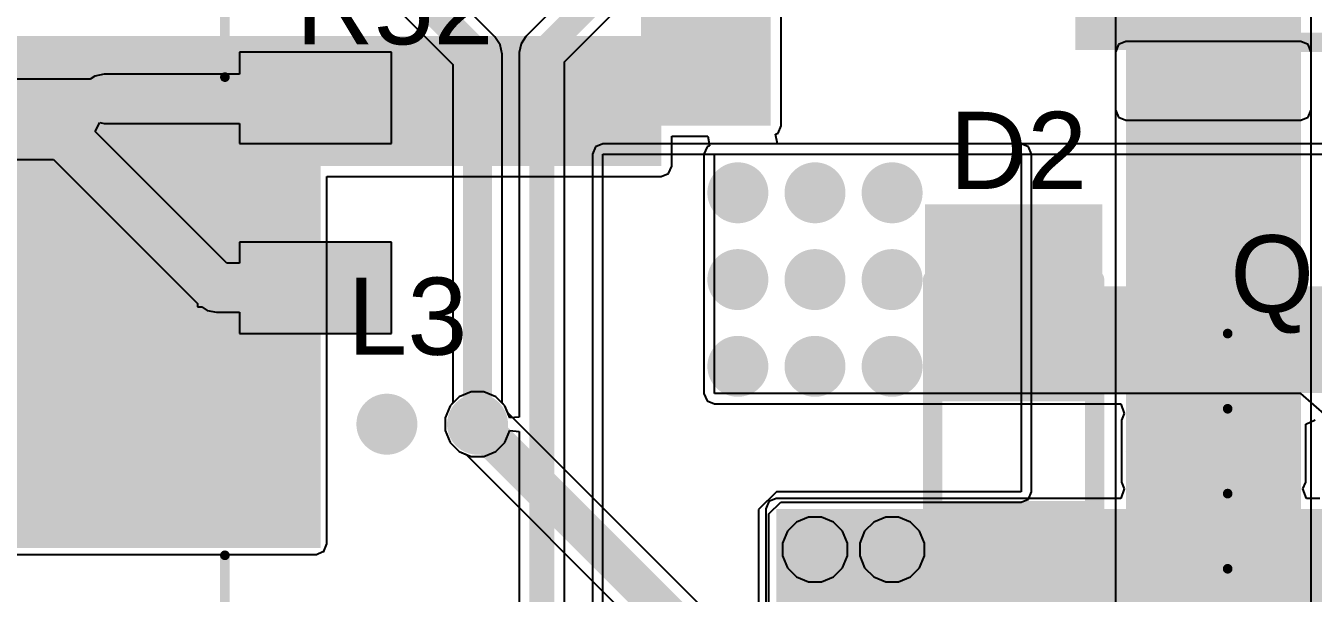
# Model space of a CAD drawing. Header units: millimetres. Extents: x -0.27 to 3.94, y -1.19 to 3.
# Drawn here: x 1.776 to 2.443, y -0.008 to 0.287 of the extents above; entities that cross this region are included whole.
import ezdxf

# ---------------------------------------------------------------- set-up
doc = ezdxf.new("R2010")
doc.units = ezdxf.units.MM
doc.header["$MEASUREMENT"] = 0
for name, color, linetype in [('BottomLayer', 5, 'Continuous'), ('BottomPaste', 16, 'Continuous'), ('BottomSolder', 6, 'Continuous'), ('TopLayer', 1, 'Continuous'), ('TopOverlay', 2, 'Continuous'), ('TopPaste', 8, 'Continuous'), ('TopSolder', 216, 'Continuous'), ('ViaHoleLayer', 16, 'Continuous')]:
    doc.layers.add(name, color=color, linetype=linetype)
doc.styles.add('Arial', font='', dxfattribs={"height": 0.2})
doc.styles.get('Arial').set_extended_font_data('Arial')

# ---------------------------------------------------------------- blocks, each defined once
blk = doc.blocks.new('CYH127_33UH_6')
at = {"layer": 'TopLayer'}
blk.add_hatch(color=1, dxfattribs=at).paths.add_polyline_path([(0.12795, 0.11811), (0.28543, 0.11811), (0.28543, -0.11811), (0.12795, -0.11811)])
at = {"layer": 'TopPaste'}
blk.add_hatch(color=8, dxfattribs=at).paths.add_polyline_path([(0.12795, 0.11811), (0.28543, 0.11811), (0.28543, -0.11811), (0.12795, -0.11811)])
at = {"layer": 'TopSolder'}
blk.add_hatch(color=216, dxfattribs=at).paths.add_polyline_path([(0.12579, 0.12028), (0.2876, 0.12028), (0.2876, -0.12028), (0.12579, -0.12028)])
at = {"layer": 'TopOverlay', "const_width": 0.005}
for points in [[(0.238, 0.124), (0.238, 0.238)], [(0.238, -0.238), (0.238, -0.124)]]:
    blk.add_lwpolyline(points, dxfattribs=at)
at = {"layer": 'TopOverlay', "const_width": 0.0025}
for points in [[(0.23675, 0.124, 1), (0.23925, 0.124, 1)], [(0.23675, -0.124, 1), (0.23925, -0.124, 1)]]:
    blk.add_lwpolyline(points, format="xyb", close=True, dxfattribs=at)
blk = doc.blocks.new('SMD3215_2P_B_11')
at = {"layer": 'BottomLayer'}
for points in [[(-0.0689, 0.03543), (-0.02953, 0.03543), (-0.02953, -0.03543), (-0.0689, -0.03543)], [(0.02953, 0.03543), (0.0689, 0.03543), (0.0689, -0.03543), (0.02953, -0.03543)]]:
    blk.add_hatch(color=5, dxfattribs=at).paths.add_polyline_path(points)
at = {"layer": 'BottomPaste'}
for points in [[(-0.0689, 0.03543), (-0.02953, 0.03543), (-0.02953, -0.03543), (-0.0689, -0.03543)], [(0.02953, 0.03543), (0.0689, 0.03543), (0.0689, -0.03543), (0.02953, -0.03543)]]:
    blk.add_hatch(color=16, dxfattribs=at).paths.add_polyline_path(points)
at = {"layer": 'BottomSolder'}
for points in [[(-0.0729, 0.03943), (-0.02553, 0.03943), (-0.02553, -0.03943), (-0.0729, -0.03943)], [(0.02553, 0.03943), (0.0729, 0.03943), (0.0729, -0.03943), (0.02553, -0.03943)]]:
    blk.add_hatch(color=6, dxfattribs=at).paths.add_polyline_path(points)
blk = doc.blocks.new('SOT_23_109')
at = {"layer": 'TopLayer'}
for points in [[(-0.01614, 0.05748), (0.01614, 0.05748), (0.01614, 0.02126), (-0.01614, 0.02126)], [(-0.05354, -0.02126), (-0.02126, -0.02126), (-0.02126, -0.05748), (-0.05354, -0.05748)], [(0.02126, -0.02126), (0.05354, -0.02126), (0.05354, -0.05748), (0.02126, -0.05748)]]:
    blk.add_hatch(color=1, dxfattribs=at).paths.add_polyline_path(points)
at = {"layer": 'TopPaste'}
for points in [[(-0.01614, 0.05748), (0.01614, 0.05748), (0.01614, 0.02126), (-0.01614, 0.02126)], [(-0.05354, -0.02126), (-0.02126, -0.02126), (-0.02126, -0.05748), (-0.05354, -0.05748)], [(0.02126, -0.02126), (0.05354, -0.02126), (0.05354, -0.05748), (0.02126, -0.05748)]]:
    blk.add_hatch(color=8, dxfattribs=at).paths.add_polyline_path(points)
at = {"layer": 'TopSolder'}
for points in [[(-0.02014, 0.06148), (0.02014, 0.06148), (0.02014, 0.01726), (-0.02014, 0.01726)], [(-0.05754, -0.01726), (-0.01726, -0.01726), (-0.01726, -0.06148), (-0.05754, -0.06148)], [(0.01726, -0.01726), (0.05754, -0.01726), (0.05754, -0.06148), (0.01726, -0.06148)]]:
    blk.add_hatch(color=216, dxfattribs=at).paths.add_polyline_path(points)
at = {"layer": 'TopOverlay', "const_width": 0.005}
for points in [[(-0.061, 0.032), (-0.061, -0.023)], [(-0.061, 0.032), (-0.022, 0.032)], [(0.022, 0.032), (0.061, 0.032)], [(0.061, 0.032), (0.061, -0.023)], [(-0.013, -0.031), (0.013, -0.031)], [(-0.066, -0.041), (-0.061, -0.046)], [(-0.066, -0.041), (-0.066, -0.051)], [(-0.061, -0.046), (-0.066, -0.051)]]:
    blk.add_lwpolyline(points, dxfattribs=at)
at = {"layer": 'TopOverlay', "const_width": 0.0025}
for points in [[(-0.06225, 0.032, 1), (-0.05975, 0.032, 1)], [(-0.06225, 0.032, 1), (-0.05975, 0.032, 1)], [(-0.02325, 0.032, 1), (-0.02075, 0.032, 1)], [(0.02075, 0.032, 1), (0.02325, 0.032, 1)], [(0.05975, 0.032, 1), (0.06225, 0.032, 1)], [(0.05975, 0.032, 1), (0.06225, 0.032, 1)], [(-0.06225, -0.023, 1), (-0.05975, -0.023, 1)], [(0.05975, -0.023, 1), (0.06225, -0.023, 1)], [(-0.01425, -0.031, 1), (-0.01175, -0.031, 1)], [(0.01175, -0.031, 1), (0.01425, -0.031, 1)], [(-0.06725, -0.041, 1), (-0.06475, -0.041, 1)], [(-0.06725, -0.041, 1), (-0.06475, -0.041, 1)], [(-0.06225, -0.046, 1), (-0.05975, -0.046, 1)], [(-0.06225, -0.046, 1), (-0.05975, -0.046, 1)], [(-0.06725, -0.051, 1), (-0.06475, -0.051, 1)], [(-0.06725, -0.051, 1), (-0.06475, -0.051, 1)]]:
    blk.add_lwpolyline(points, format="xyb", close=True, dxfattribs=at)
blk = doc.blocks.new('SOD_123FL_159')
at = {"layer": 'TopLayer'}
for points in [[(-0.08268, 0.03543), (-0.02992, 0.03543), (-0.02992, -0.03543), (-0.08268, -0.03543)], [(0.02992, 0.03543), (0.08268, 0.03543), (0.08268, -0.03543), (0.02992, -0.03543)]]:
    blk.add_hatch(color=1, dxfattribs=at).paths.add_polyline_path(points)
at = {"layer": 'TopOverlay'}
blk.add_hatch(color=2, dxfattribs=at).paths.add_polyline_path([(-0.128, -0.046), (-0.086, -0.046), (-0.086, 0.046), (-0.128, 0.046)])
at = {"layer": 'TopPaste'}
for points in [[(-0.08268, 0.03543), (-0.02992, 0.03543), (-0.02992, -0.03543), (-0.08268, -0.03543)], [(0.02992, 0.03543), (0.08268, 0.03543), (0.08268, -0.03543), (0.02992, -0.03543)]]:
    blk.add_hatch(color=8, dxfattribs=at).paths.add_polyline_path(points)
at = {"layer": 'TopSolder'}
for points in [[(-0.08668, 0.03943), (-0.02592, 0.03943), (-0.02592, -0.03943), (-0.08668, -0.03943)], [(0.02592, 0.03943), (0.08668, 0.03943), (0.08668, -0.03943), (0.02592, -0.03943)]]:
    blk.add_hatch(color=216, dxfattribs=at).paths.add_polyline_path(points)
at = {"layer": 'TopOverlay', "const_width": 0.01}
for points in [[(-0.089, 0.042), (0.089, 0.042)], [(0.089, -0.042), (0.089, 0.042)], [(-0.089, -0.042), (0.089, -0.042)]]:
    blk.add_lwpolyline(points, dxfattribs=at)
at = {"layer": 'TopOverlay', "const_width": 0.005}
for points in [[(-0.0915, 0.042, 1), (-0.0865, 0.042, 1)], [(0.0865, 0.042, 1), (0.0915, 0.042, 1)], [(0.0865, 0.042, 1), (0.0915, 0.042, 1)], [(-0.0915, -0.042, 1), (-0.0865, -0.042, 1)], [(0.0865, -0.042, 1), (0.0915, -0.042, 1)], [(0.0865, -0.042, 1), (0.0915, -0.042, 1)]]:
    blk.add_lwpolyline(points, format="xyb", close=True, dxfattribs=at)
blk = doc.blocks.new('SOD_123FL_165')
at = {"layer": 'TopLayer'}
for points in [[(-0.08268, 0.03543), (-0.02992, 0.03543), (-0.02992, -0.03543), (-0.08268, -0.03543)], [(0.02992, 0.03543), (0.08268, 0.03543), (0.08268, -0.03543), (0.02992, -0.03543)]]:
    blk.add_hatch(color=1, dxfattribs=at).paths.add_polyline_path(points)
at = {"layer": 'TopOverlay'}
blk.add_hatch(color=2, dxfattribs=at).paths.add_polyline_path([(-0.128, -0.046), (-0.086, -0.046), (-0.086, 0.046), (-0.128, 0.046)])
at = {"layer": 'TopPaste'}
for points in [[(-0.08268, 0.03543), (-0.02992, 0.03543), (-0.02992, -0.03543), (-0.08268, -0.03543)], [(0.02992, 0.03543), (0.08268, 0.03543), (0.08268, -0.03543), (0.02992, -0.03543)]]:
    blk.add_hatch(color=8, dxfattribs=at).paths.add_polyline_path(points)
at = {"layer": 'TopSolder'}
for points in [[(-0.08668, 0.03943), (-0.02592, 0.03943), (-0.02592, -0.03943), (-0.08668, -0.03943)], [(0.02592, 0.03943), (0.08668, 0.03943), (0.08668, -0.03943), (0.02592, -0.03943)]]:
    blk.add_hatch(color=216, dxfattribs=at).paths.add_polyline_path(points)
at = {"layer": 'TopOverlay', "const_width": 0.01}
for points in [[(0.089, 0.042), (-0.089, 0.042)], [(0.089, -0.042), (0.089, 0.042)], [(0.089, -0.042), (-0.089, -0.042)]]:
    blk.add_lwpolyline(points, dxfattribs=at)
at = {"layer": 'TopOverlay', "const_width": 0.005}
for points in [[(-0.0915, 0.042, 1), (-0.0865, 0.042, 1)], [(0.0865, 0.042, 1), (0.0915, 0.042, 1)], [(0.0865, 0.042, 1), (0.0915, 0.042, 1)], [(-0.0915, -0.042, 1), (-0.0865, -0.042, 1)], [(0.0865, -0.042, 1), (0.0915, -0.042, 1)], [(0.0865, -0.042, 1), (0.0915, -0.042, 1)]]:
    blk.add_lwpolyline(points, format="xyb", close=True, dxfattribs=at)
blk = doc.blocks.new('CAP_0201_B_197')
at = {"layer": 'BottomLayer'}
for points in [[(-0.01772, 0.00591), (-0.00591, 0.00591), (-0.00591, -0.00591), (-0.01772, -0.00591)], [(0.00591, 0.00591), (0.01772, 0.00591), (0.01772, -0.00591), (0.00591, -0.00591)]]:
    blk.add_hatch(color=5, dxfattribs=at).paths.add_polyline_path(points)
at = {"layer": 'BottomPaste'}
for points in [[(-0.01772, 0.00591), (-0.00591, 0.00591), (-0.00591, -0.00591), (-0.01772, -0.00591)], [(0.00591, 0.00591), (0.01772, 0.00591), (0.01772, -0.00591), (0.00591, -0.00591)]]:
    blk.add_hatch(color=16, dxfattribs=at).paths.add_polyline_path(points)
at = {"layer": 'BottomSolder'}
for points in [[(-0.01988, 0.00807), (-0.00374, 0.00807), (-0.00374, -0.00807), (-0.01988, -0.00807)], [(0.00374, 0.00807), (0.01988, 0.00807), (0.01988, -0.00807), (0.00374, -0.00807)]]:
    blk.add_hatch(color=6, dxfattribs=at).paths.add_polyline_path(points)
blk = doc.blocks.new('C___0603_B_202')
at = {"layer": 'BottomLayer'}
for points in [[(-0.045, -0.0175), (-0.045, 0.0175), (-0.015, 0.0175), (-0.015, -0.0175)], [(0.015, -0.0175), (0.015, 0.0175), (0.045, 0.0175), (0.045, -0.0175)]]:
    blk.add_hatch(color=5, dxfattribs=at).paths.add_polyline_path(points)
at = {"layer": 'BottomPaste'}
for points in [[(-0.045, -0.0175), (-0.045, 0.0175), (-0.015, 0.0175), (-0.015, -0.0175)], [(0.015, -0.0175), (0.015, 0.0175), (0.045, 0.0175), (0.045, -0.0175)]]:
    blk.add_hatch(color=16, dxfattribs=at).paths.add_polyline_path(points)
at = {"layer": 'BottomSolder'}
for points in [[(-0.04736, -0.01986), (-0.04736, 0.01986), (-0.01264, 0.01986), (-0.01264, -0.01986)], [(0.01264, -0.01986), (0.01264, 0.01986), (0.04736, 0.01986), (0.04736, -0.01986)]]:
    blk.add_hatch(color=6, dxfattribs=at).paths.add_polyline_path(points)
blk = doc.blocks.new('CAP_0201_B_203')
at = {"layer": 'BottomLayer'}
for points in [[(-0.01772, 0.00591), (-0.00591, 0.00591), (-0.00591, -0.00591), (-0.01772, -0.00591)], [(0.00591, 0.00591), (0.01772, 0.00591), (0.01772, -0.00591), (0.00591, -0.00591)]]:
    blk.add_hatch(color=5, dxfattribs=at).paths.add_polyline_path(points)
at = {"layer": 'BottomPaste'}
for points in [[(-0.01772, 0.00591), (-0.00591, 0.00591), (-0.00591, -0.00591), (-0.01772, -0.00591)], [(0.00591, 0.00591), (0.01772, 0.00591), (0.01772, -0.00591), (0.00591, -0.00591)]]:
    blk.add_hatch(color=16, dxfattribs=at).paths.add_polyline_path(points)
at = {"layer": 'BottomSolder'}
for points in [[(-0.01988, 0.00807), (-0.00374, 0.00807), (-0.00374, -0.00807), (-0.01988, -0.00807)], [(0.00374, 0.00807), (0.01988, 0.00807), (0.01988, -0.00807), (0.00374, -0.00807)]]:
    blk.add_hatch(color=6, dxfattribs=at).paths.add_polyline_path(points)

msp = doc.modelspace()

# ---------------------------------------------------------------- hatches: boundary and pattern name
at = {"layer": 'BottomLayer'}
msp.add_hatch(color=5, dxfattribs=at).paths.add_polyline_path([(2.34625, -0.05505), (2.43696, -0.05505), (2.43696, 0.273), (2.34625, 0.273)])
h = msp.add_hatch(color=5, dxfattribs=at)
edge = h.paths.add_edge_path()
edge.add_arc((2.372, 0.258), 0.01181, 0, 360)
h = msp.add_hatch(color=5, dxfattribs=at)
edge = h.paths.add_edge_path()
edge.add_arc((2.407, 0.258), 0.01181, 0, 360)
h = msp.add_hatch(color=5, dxfattribs=at)
edge = h.paths.add_edge_path()
edge.add_arc((2.145, 0.2), 0.01181, 0, 360)
h = msp.add_hatch(color=5, dxfattribs=at)
edge = h.paths.add_edge_path()
edge.add_arc((2.185, 0.2), 0.01181, 0, 360)
h = msp.add_hatch(color=5, dxfattribs=at)
edge = h.paths.add_edge_path()
edge.add_arc((2.225, 0.2), 0.01181, 0, 360)
h = msp.add_hatch(color=5, dxfattribs=at)
edge = h.paths.add_edge_path()
edge.add_arc((2.145, 0.155), 0.01181, 0, 360)
h = msp.add_hatch(color=5, dxfattribs=at)
edge = h.paths.add_edge_path()
edge.add_arc((2.185, 0.155), 0.01181, 0, 360)
h = msp.add_hatch(color=5, dxfattribs=at)
edge = h.paths.add_edge_path()
edge.add_arc((2.225, 0.155), 0.01181, 0, 360)
h = msp.add_hatch(color=5, dxfattribs=at)
edge = h.paths.add_edge_path()
edge.add_arc((2.145, 0.11), 0.01181, 0, 360)
h = msp.add_hatch(color=5, dxfattribs=at)
edge = h.paths.add_edge_path()
edge.add_arc((2.185, 0.11), 0.01181, 0, 360)
h = msp.add_hatch(color=5, dxfattribs=at)
edge = h.paths.add_edge_path()
edge.add_arc((2.225, 0.11), 0.01181, 0, 360)
h = msp.add_hatch(color=5, dxfattribs=at)
edge = h.paths.add_edge_path()
edge.add_arc((1.963, 0.08), 0.01181, 0, 360)
h = msp.add_hatch(color=5, dxfattribs=at)
edge = h.paths.add_edge_path()
edge.add_arc((2.01, 0.08), 0.01181, 0, 360)
h = msp.add_hatch(color=5, dxfattribs=at)
edge = h.paths.add_edge_path()
edge.add_arc((2.362, 0.066), 0.01181, 0, 360)
h = msp.add_hatch(color=5, dxfattribs=at)
edge = h.paths.add_edge_path()
edge.add_arc((2.42126, 0.066), 0.01181, 0, 360)
h = msp.add_hatch(color=5, dxfattribs=at)
edge = h.paths.add_edge_path()
edge.add_arc((2.185, 0.015), 0.01181, 0, 360)
h = msp.add_hatch(color=5, dxfattribs=at)
edge = h.paths.add_edge_path()
edge.add_arc((2.225, 0.015), 0.01181, 0, 360)
at = {"layer": 'BottomSolder'}
h = msp.add_hatch(color=6, dxfattribs=at)
edge = h.paths.add_edge_path()
edge.add_arc((2.372, 0.258), 0.01581, 0, 360)
h = msp.add_hatch(color=6, dxfattribs=at)
edge = h.paths.add_edge_path()
edge.add_arc((2.407, 0.258), 0.01581, 0, 360)
h = msp.add_hatch(color=6, dxfattribs=at)
edge = h.paths.add_edge_path()
edge.add_arc((2.145, 0.2), 0.01581, 0, 360)
h = msp.add_hatch(color=6, dxfattribs=at)
edge = h.paths.add_edge_path()
edge.add_arc((2.185, 0.2), 0.01581, 0, 360)
h = msp.add_hatch(color=6, dxfattribs=at)
edge = h.paths.add_edge_path()
edge.add_arc((2.225, 0.2), 0.01581, 0, 360)
h = msp.add_hatch(color=6, dxfattribs=at)
edge = h.paths.add_edge_path()
edge.add_arc((2.145, 0.155), 0.01581, 0, 360)
h = msp.add_hatch(color=6, dxfattribs=at)
edge = h.paths.add_edge_path()
edge.add_arc((2.185, 0.155), 0.01581, 0, 360)
h = msp.add_hatch(color=6, dxfattribs=at)
edge = h.paths.add_edge_path()
edge.add_arc((2.225, 0.155), 0.01581, 0, 360)
h = msp.add_hatch(color=6, dxfattribs=at)
edge = h.paths.add_edge_path()
edge.add_arc((2.145, 0.11), 0.01581, 0, 360)
h = msp.add_hatch(color=6, dxfattribs=at)
edge = h.paths.add_edge_path()
edge.add_arc((2.185, 0.11), 0.01581, 0, 360)
h = msp.add_hatch(color=6, dxfattribs=at)
edge = h.paths.add_edge_path()
edge.add_arc((2.225, 0.11), 0.01581, 0, 360)
h = msp.add_hatch(color=6, dxfattribs=at)
edge = h.paths.add_edge_path()
edge.add_arc((1.963, 0.08), 0.01581, 0, 360)
h = msp.add_hatch(color=6, dxfattribs=at)
edge = h.paths.add_edge_path()
edge.add_arc((2.01, 0.08), 0.01581, 0, 360)
h = msp.add_hatch(color=6, dxfattribs=at)
edge = h.paths.add_edge_path()
edge.add_arc((2.362, 0.066), 0.01581, 0, 360)
h = msp.add_hatch(color=6, dxfattribs=at)
edge = h.paths.add_edge_path()
edge.add_arc((2.42126, 0.066), 0.01581, 0, 360)
h = msp.add_hatch(color=6, dxfattribs=at)
edge = h.paths.add_edge_path()
edge.add_arc((2.185, 0.015), 0.01581, 0, 360)
h = msp.add_hatch(color=6, dxfattribs=at)
edge = h.paths.add_edge_path()
edge.add_arc((2.225, 0.015), 0.01581, 0, 360)
at = {"layer": 'TopLayer'}
for points in [[(2.09479, 0.24301), (2.162, 0.24301), (2.162, 0.43013), (2.09479, 0.43013)], [(2.34625, 0.243), (2.43696, 0.243), (2.43696, 0.35543), (2.34625, 0.35543)], [(1.76895, 0.23479), (2.16207, 0.23479), (2.16207, 0.28139), (1.76895, 0.28139)], [(1.76895, 0.21389), (2.10527, 0.21389), (2.10527, 0.28139), (1.76895, 0.28139)], [(1.76895, 0.01789), (1.92643, 0.01789), (1.92643, 0.28139), (1.76895, 0.28139)], [(2.659, 0.09609), (2.659, 0.15144), (2.25257, 0.15144), (2.25257, 0.09609)], [(2.34936, 0.04986), (2.43404, 0.04986), (2.43404, 0.08214), (2.34936, 0.08214)], [(2.16489, -0.0525), (2.4045, -0.0525), (2.4045, 0.03608), (2.16489, 0.03608)], [(2.25257, -0.01668), (2.48848, -0.01668), (2.48848, 0.03608), (2.25257, 0.03608)], [(2.33, -0.17), (2.4045, -0.17), (2.4045, 0.03608), (2.33, 0.03608)]]:
    msp.add_hatch(color=1, dxfattribs=at).paths.add_polyline_path(points)
h = msp.add_hatch(color=1, dxfattribs=at)
edge = h.paths.add_edge_path()
edge.add_arc((2.372, 0.258), 0.01181, 0, 360)
h = msp.add_hatch(color=1, dxfattribs=at)
edge = h.paths.add_edge_path()
edge.add_arc((2.407, 0.258), 0.01181, 0, 360)
h = msp.add_hatch(color=1, dxfattribs=at)
edge = h.paths.add_edge_path()
edge.add_arc((2.145, 0.2), 0.01181, 0, 360)
h = msp.add_hatch(color=1, dxfattribs=at)
edge = h.paths.add_edge_path()
edge.add_arc((2.185, 0.2), 0.01181, 0, 360)
h = msp.add_hatch(color=1, dxfattribs=at)
edge = h.paths.add_edge_path()
edge.add_arc((2.225, 0.2), 0.01181, 0, 360)
h = msp.add_hatch(color=1, dxfattribs=at)
edge = h.paths.add_edge_path()
edge.add_arc((2.145, 0.155), 0.01181, 0, 360)
h = msp.add_hatch(color=1, dxfattribs=at)
edge = h.paths.add_edge_path()
edge.add_arc((2.185, 0.155), 0.01181, 0, 360)
h = msp.add_hatch(color=1, dxfattribs=at)
edge = h.paths.add_edge_path()
edge.add_arc((2.225, 0.155), 0.01181, 0, 360)
h = msp.add_hatch(color=1, dxfattribs=at)
edge = h.paths.add_edge_path()
edge.add_arc((2.145, 0.11), 0.01181, 0, 360)
h = msp.add_hatch(color=1, dxfattribs=at)
edge = h.paths.add_edge_path()
edge.add_arc((2.185, 0.11), 0.01181, 0, 360)
h = msp.add_hatch(color=1, dxfattribs=at)
edge = h.paths.add_edge_path()
edge.add_arc((2.225, 0.11), 0.01181, 0, 360)
h = msp.add_hatch(color=1, dxfattribs=at)
edge = h.paths.add_edge_path()
edge.add_arc((1.963, 0.08), 0.01181, 0, 360)
h = msp.add_hatch(color=1, dxfattribs=at)
edge = h.paths.add_edge_path()
edge.add_arc((2.01, 0.08), 0.01181, 0, 360)
h = msp.add_hatch(color=1, dxfattribs=at)
edge = h.paths.add_edge_path()
edge.add_arc((2.362, 0.066), 0.01181, 0, 360)
h = msp.add_hatch(color=1, dxfattribs=at)
edge = h.paths.add_edge_path()
edge.add_arc((2.42126, 0.066), 0.01181, 0, 360)
h = msp.add_hatch(color=1, dxfattribs=at)
edge = h.paths.add_edge_path()
edge.add_arc((2.185, 0.015), 0.01181, 0, 360)
h = msp.add_hatch(color=1, dxfattribs=at)
edge = h.paths.add_edge_path()
edge.add_arc((2.225, 0.015), 0.01181, 0, 360)
at = {"layer": 'TopSolder'}
h = msp.add_hatch(color=216, dxfattribs=at)
edge = h.paths.add_edge_path()
edge.add_arc((2.372, 0.258), 0.01581, 0, 360)
h = msp.add_hatch(color=216, dxfattribs=at)
edge = h.paths.add_edge_path()
edge.add_arc((2.407, 0.258), 0.01581, 0, 360)
h = msp.add_hatch(color=216, dxfattribs=at)
edge = h.paths.add_edge_path()
edge.add_arc((2.145, 0.2), 0.01581, 0, 360)
h = msp.add_hatch(color=216, dxfattribs=at)
edge = h.paths.add_edge_path()
edge.add_arc((2.185, 0.2), 0.01581, 0, 360)
h = msp.add_hatch(color=216, dxfattribs=at)
edge = h.paths.add_edge_path()
edge.add_arc((2.225, 0.2), 0.01581, 0, 360)
h = msp.add_hatch(color=216, dxfattribs=at)
edge = h.paths.add_edge_path()
edge.add_arc((2.145, 0.155), 0.01581, 0, 360)
h = msp.add_hatch(color=216, dxfattribs=at)
edge = h.paths.add_edge_path()
edge.add_arc((2.185, 0.155), 0.01581, 0, 360)
h = msp.add_hatch(color=216, dxfattribs=at)
edge = h.paths.add_edge_path()
edge.add_arc((2.225, 0.155), 0.01581, 0, 360)
h = msp.add_hatch(color=216, dxfattribs=at)
edge = h.paths.add_edge_path()
edge.add_arc((2.145, 0.11), 0.01581, 0, 360)
h = msp.add_hatch(color=216, dxfattribs=at)
edge = h.paths.add_edge_path()
edge.add_arc((2.185, 0.11), 0.01581, 0, 360)
h = msp.add_hatch(color=216, dxfattribs=at)
edge = h.paths.add_edge_path()
edge.add_arc((2.225, 0.11), 0.01581, 0, 360)
h = msp.add_hatch(color=216, dxfattribs=at)
edge = h.paths.add_edge_path()
edge.add_arc((1.963, 0.08), 0.01581, 0, 360)
h = msp.add_hatch(color=216, dxfattribs=at)
edge = h.paths.add_edge_path()
edge.add_arc((2.01, 0.08), 0.01581, 0, 360)
h = msp.add_hatch(color=216, dxfattribs=at)
edge = h.paths.add_edge_path()
edge.add_arc((2.362, 0.066), 0.01581, 0, 360)
h = msp.add_hatch(color=216, dxfattribs=at)
edge = h.paths.add_edge_path()
edge.add_arc((2.42126, 0.066), 0.01581, 0, 360)
h = msp.add_hatch(color=216, dxfattribs=at)
edge = h.paths.add_edge_path()
edge.add_arc((2.185, 0.015), 0.01581, 0, 360)
h = msp.add_hatch(color=216, dxfattribs=at)
edge = h.paths.add_edge_path()
edge.add_arc((2.225, 0.015), 0.01581, 0, 360)
at = {"layer": 'ViaHoleLayer'}
h = msp.add_hatch(color=16, dxfattribs=at)
edge = h.paths.add_edge_path()
edge.add_arc((2.372, 0.258), 0.00591, 0, 360)
h = msp.add_hatch(color=16, dxfattribs=at)
edge = h.paths.add_edge_path()
edge.add_arc((2.407, 0.258), 0.00591, 0, 360)
h = msp.add_hatch(color=16, dxfattribs=at)
edge = h.paths.add_edge_path()
edge.add_arc((2.145, 0.2), 0.00591, 0, 360)
h = msp.add_hatch(color=16, dxfattribs=at)
edge = h.paths.add_edge_path()
edge.add_arc((2.185, 0.2), 0.00591, 0, 360)
h = msp.add_hatch(color=16, dxfattribs=at)
edge = h.paths.add_edge_path()
edge.add_arc((2.225, 0.2), 0.00591, 0, 360)
h = msp.add_hatch(color=16, dxfattribs=at)
edge = h.paths.add_edge_path()
edge.add_arc((2.145, 0.155), 0.00591, 0, 360)
h = msp.add_hatch(color=16, dxfattribs=at)
edge = h.paths.add_edge_path()
edge.add_arc((2.185, 0.155), 0.00591, 0, 360)
h = msp.add_hatch(color=16, dxfattribs=at)
edge = h.paths.add_edge_path()
edge.add_arc((2.225, 0.155), 0.00591, 0, 360)
h = msp.add_hatch(color=16, dxfattribs=at)
edge = h.paths.add_edge_path()
edge.add_arc((2.145, 0.11), 0.00591, 0, 360)
h = msp.add_hatch(color=16, dxfattribs=at)
edge = h.paths.add_edge_path()
edge.add_arc((2.185, 0.11), 0.00591, 0, 360)
h = msp.add_hatch(color=16, dxfattribs=at)
edge = h.paths.add_edge_path()
edge.add_arc((2.225, 0.11), 0.00591, 0, 360)
h = msp.add_hatch(color=16, dxfattribs=at)
edge = h.paths.add_edge_path()
edge.add_arc((1.963, 0.08), 0.00591, 0, 360)
h = msp.add_hatch(color=16, dxfattribs=at)
edge = h.paths.add_edge_path()
edge.add_arc((2.01, 0.08), 0.00591, 0, 360)
h = msp.add_hatch(color=16, dxfattribs=at)
edge = h.paths.add_edge_path()
edge.add_arc((2.362, 0.066), 0.00591, 0, 360)
h = msp.add_hatch(color=16, dxfattribs=at)
edge = h.paths.add_edge_path()
edge.add_arc((2.42126, 0.066), 0.00591, 0, 360)
h = msp.add_hatch(color=16, dxfattribs=at)
edge = h.paths.add_edge_path()
edge.add_arc((2.185, 0.015), 0.00591, 0, 360)
h = msp.add_hatch(color=16, dxfattribs=at)
edge = h.paths.add_edge_path()
edge.add_arc((2.225, 0.015), 0.00591, 0, 360)

# ---------------------------------------------------------------- linework, layer by layer
at = {"layer": 'BottomLayer'}
for p, q in [((2.01901, 0.28089), (1.92993, 0.36997)), ((1.91564, 0.34821), (1.99726, 0.2666)), ((2.08327, 0.3293), (2.03509, 0.28112)), ((2.05511, 0.26798), (2.10329, 0.31616)), ((2.02177, 0.27675), (2.01901, 0.28089)), ((2.03509, 0.28112), (2.03255, 0.27732)), ((2.02274, 0.27187), (2.02177, 0.27675)), ((2.03255, 0.27732), (2.03166, 0.27283)), ((2.34242, 0.27683), (2.34084, 0.273)), ((2.34625, 0.27841), (2.34242, 0.27683)), ((2.43696, 0.27841), (2.34625, 0.27841)), ((2.44079, 0.27683), (2.43696, 0.27841)), ((2.44237, 0.273), (2.44079, 0.27683)), ((1.96543, 0.2729), (1.88657, 0.2729)), ((1.88657, 0.2729), (1.88657, 0.26152)), ((1.96543, 0.22553), (1.96543, 0.2729)), ((2.02274, 0.09103), (2.02274, 0.27187)), ((2.03166, 0.27283), (2.03166, 0.08371)), ((2.05511, -0.03343), (2.05511, 0.26798)), ((2.34084, 0.273), (2.34084, -0.01342)), ((2.44237, -0.05505), (2.44237, 0.273)), ((1.8115, 0.26055), (1.80914, 0.25897)), ((1.81638, 0.26152), (1.8115, 0.26055)), ((1.88657, 0.26152), (1.81638, 0.26152)), ((1.99726, 0.2666), (1.99726, 0.09103)), ((1.80914, 0.25897), (1.72033, 0.25897)), ((1.81165, 0.23187), (1.81412, 0.23648)), ((1.81412, 0.23648), (1.81638, 0.23603)), ((1.81638, 0.23603), (1.88657, 0.23603)), ((1.88657, 0.23603), (1.88657, 0.22553)), ((1.87999, 0.16353), (1.81165, 0.23187)), ((1.88657, 0.22553), (1.96543, 0.22553)), ((2.07117, 0.22383), (2.06959, 0.22)), ((2.075, 0.22541), (2.07117, 0.22383)), ((2.29187, 0.22541), (2.075, 0.22541)), ((2.29569, 0.22383), (2.29187, 0.22541)), ((2.29728, 0.22), (2.29569, 0.22383)), ((1.755, 0.2173), (1.79017, 0.2173)), ((1.79017, 0.2173), (1.86481, 0.14267)), ((2.06959, 0.22), (2.06959, -0.02057)), ((2.075, -0.02057), (2.075, 0.22)), ((2.075, 0.22), (2.29187, 0.22)), ((2.29187, 0.22), (2.29187, 0.045)), ((2.29728, 0.045), (2.29728, 0.22)), ((1.96543, 0.17447), (1.88657, 0.17447)), ((1.88657, 0.17447), (1.88657, 0.16353)), ((1.96543, 0.1271), (1.96543, 0.17447)), ((1.88657, 0.16353), (1.87999, 0.16353)), ((1.86481, 0.14267), (1.86481, 0.14088)), ((1.86481, 0.14088), (1.86704, 0.14088)), ((1.86704, 0.14088), (1.86983, 0.13901)), ((1.86983, 0.13901), (1.87471, 0.13804)), ((1.87471, 0.13804), (1.88657, 0.13804)), ((1.88657, 0.13804), (1.88657, 0.1271)), ((1.88657, 0.1271), (1.96543, 0.1271)), ((1.99575, 0.08952), (1.99319, 0.08334)), ((1.99726, 0.09103), (1.99575, 0.08952)), ((2.02425, 0.08952), (2.02274, 0.09103)), ((2.02681, 0.08334), (2.02425, 0.08952)), ((1.99319, 0.08334), (1.99319, 0.07666)), ((2.03166, 0.08371), (2.02681, 0.08334)), ((1.99319, 0.07666), (1.99575, 0.07048)), ((2.02425, 0.07048), (2.02681, 0.07666)), ((2.02681, 0.07666), (2.03166, 0.07629)), ((2.03166, 0.07629), (2.03166, -0.03343)), ((1.99575, 0.07048), (2.00048, 0.06575)), ((2.01952, 0.06575), (2.02425, 0.07048)), ((2.00048, 0.06575), (2.00666, 0.06319)), ((2.00666, 0.06319), (2.01334, 0.06319)), ((2.01334, 0.06319), (2.01952, 0.06575)), ((2.165, 0.045), (2.15574, 0.03574)), ((2.29187, 0.045), (2.165, 0.045)), ((2.29187, 0.03959), (2.29569, 0.04117)), ((2.29569, 0.04117), (2.29728, 0.045)), ((2.15574, 0.03574), (2.15574, -0.06428)), ((2.16115, 0.03349), (2.16724, 0.03959)), ((2.16115, -0.06428), (2.16115, 0.03349)), ((2.16724, 0.03959), (2.29187, 0.03959)), ((2.17548, 0.02925), (2.17075, 0.02452)), ((2.18166, 0.03181), (2.17548, 0.02925)), ((2.18834, 0.03181), (2.18166, 0.03181)), ((2.19452, 0.02925), (2.18834, 0.03181)), ((2.19925, 0.02452), (2.19452, 0.02925)), ((2.21548, 0.02925), (2.21075, 0.02452)), ((2.22166, 0.03181), (2.21548, 0.02925)), ((2.22834, 0.03181), (2.22166, 0.03181)), ((2.23452, 0.02925), (2.22834, 0.03181)), ((2.23925, 0.02452), (2.23452, 0.02925)), ((2.17075, 0.02452), (2.16819, 0.01834)), ((2.20181, 0.01834), (2.19925, 0.02452)), ((2.21075, 0.02452), (2.20819, 0.01834)), ((2.24181, 0.01834), (2.23925, 0.02452)), ((2.16819, 0.01834), (2.16819, 0.01166)), ((2.20181, 0.01166), (2.20181, 0.01834)), ((2.20819, 0.01834), (2.20819, 0.01166)), ((2.24181, 0.01166), (2.24181, 0.01834)), ((2.16819, 0.01166), (2.17075, 0.00548)), ((2.19925, 0.00548), (2.20181, 0.01166)), ((2.20819, 0.01166), (2.21075, 0.00548)), ((2.23925, 0.00548), (2.24181, 0.01166)), ((2.17075, 0.00548), (2.17548, 0.00075)), ((2.17548, 0.00075), (2.18166, -0.00181)), ((2.18834, -0.00181), (2.19452, 0.00075)), ((2.19452, 0.00075), (2.19925, 0.00548)), ((2.21075, 0.00548), (2.21548, 0.00075)), ((2.21548, 0.00075), (2.22166, -0.00181)), ((2.22834, -0.00181), (2.23452, 0.00075)), ((2.23452, 0.00075), (2.23925, 0.00548)), ((2.18166, -0.00181), (2.18834, -0.00181)), ((2.22166, -0.00181), (2.22834, -0.00181))]:
    msp.add_line(p, q, dxfattribs=at)
for points, const_width in [([(1.92092, 0.36096), (2.01, 0.27187)], 0.015), ([(2.04339, 0.27283), (2.095, 0.32445)], 0.013), ([(2.01, 0.08), (2.01, 0.27187)], 0.015), ([(2.04339, -0.04643), (2.04339, 0.27283)], 0.013), ([(1.71611, 0.24877), (1.81638, 0.24877)], 0.01), ([(1.81638, 0.24877), (1.87471, 0.24877)], 0.015), ([(1.87471, 0.24877), (1.92556, 0.24877)], 0.015), ([(1.755, 0.23005), (1.79545, 0.23005)], 0.015), ([(1.79545, 0.23005), (1.87471, 0.15079)], 0.015), ([(1.87471, 0.15079), (1.9095, 0.15079)], 0.015), ([(1.9095, 0.15079), (1.926, 0.15079)], 0.01)]:
    msp.add_lwpolyline(points, dxfattribs=dict(at, const_width=const_width))
for points, const_width in [([(2.00625, 0.27187, 1), (2.01375, 0.27187, 1)], 0.0075), ([(2.00625, 0.27187, 1), (2.01375, 0.27187, 1)], 0.0075), ([(2.04014, 0.27283, 1), (2.04664, 0.27283, 1)], 0.0065), ([(2.04014, 0.27283, 1), (2.04664, 0.27283, 1)], 0.0065), ([(1.81263, 0.24877, 1), (1.82013, 0.24877, 1)], 0.0075), ([(1.81388, 0.24877, 1), (1.81888, 0.24877, 1)], 0.005), ([(1.87096, 0.24877, 1), (1.87846, 0.24877, 1)], 0.0075), ([(1.87096, 0.24877, 1), (1.87846, 0.24877, 1)], 0.0075), ([(1.92181, 0.24877, 1), (1.92931, 0.24877, 1)], 0.0075), ([(1.7917, 0.23005, 1), (1.7992, 0.23005, 1)], 0.0075), ([(1.7917, 0.23005, 1), (1.7992, 0.23005, 1)], 0.0075), ([(1.87096, 0.15079, 1), (1.87846, 0.15079, 1)], 0.0075), ([(1.87096, 0.15079, 1), (1.87846, 0.15079, 1)], 0.0075), ([(1.90575, 0.15079, 1), (1.91325, 0.15079, 1)], 0.0075), ([(1.907, 0.15079, 1), (1.912, 0.15079, 1)], 0.005), ([(1.9235, 0.15079, 1), (1.9285, 0.15079, 1)], 0.005), ([(2.00625, 0.08, 1), (2.01375, 0.08, 1)], 0.0075)]:
    msp.add_lwpolyline(points, format="xyb", close=True, dxfattribs=dict(at, const_width=const_width))
at = {"layer": 'TopLayer'}
for p, q in [((2.16741, 0.28156), (2.16741, 0.38059)), ((2.34084, 0.35543), (2.34084, 0.243)), ((2.44237, 0.243), (2.44237, 0.35543)), ((2.16748, 0.28139), (2.16741, 0.28156)), ((2.16748, 0.23479), (2.16748, 0.28139)), ((2.34084, 0.243), (2.34242, 0.23917)), ((2.44079, 0.23917), (2.44237, 0.243)), ((2.1659, 0.23096), (2.16748, 0.23479)), ((2.34242, 0.23917), (2.34625, 0.23759)), ((2.34625, 0.23759), (2.43696, 0.23759)), ((2.43696, 0.23759), (2.44079, 0.23917)), ((2.11068, 0.21389), (2.11068, 0.22938)), ((2.11068, 0.22938), (2.12937, 0.22938)), ((2.12937, 0.22938), (2.13036, 0.22438)), ((2.16456, 0.23041), (2.1659, 0.23096)), ((2.16556, 0.22541), (2.16456, 0.23041)), ((2.12903, 0.22383), (2.12744, 0.22)), ((2.13036, 0.22438), (2.12903, 0.22383)), ((2.48004, 0.22541), (2.16556, 0.22541)), ((2.1091, 0.21006), (2.11068, 0.21389)), ((2.12744, 0.22), (2.12744, 0.09592)), ((2.13285, 0.09592), (2.13285, 0.22)), ((2.13285, 0.22), (2.48004, 0.22)), ((1.93185, 0.01789), (1.93185, 0.20847)), ((1.93185, 0.20847), (2.10527, 0.20847)), ((2.10527, 0.20847), (2.1091, 0.21006)), ((2.00048, 0.09425), (1.99575, 0.08952)), ((2.00666, 0.09681), (2.00048, 0.09425)), ((2.01334, 0.09681), (2.00666, 0.09681)), ((2.01952, 0.09425), (2.01334, 0.09681)), ((2.02425, 0.08952), (2.01952, 0.09425)), ((2.12744, 0.09592), (2.12903, 0.09209)), ((2.43696, 0.09592), (2.13285, 0.09592)), ((2.4505, 0.08415), (2.43696, 0.09592)), ((1.99575, 0.08952), (1.99319, 0.08334)), ((2.02577, 0.08586), (2.02425, 0.08952)), ((2.12903, 0.09209), (2.13285, 0.09051)), ((2.13285, 0.09051), (2.34354, 0.09051)), ((2.34354, 0.09051), (2.34534, 0.08551)), ((1.99319, 0.08334), (1.99319, 0.07666)), ((2.12992, -0.01829), (2.02577, 0.08586)), ((2.34534, 0.08551), (2.34395, 0.08214)), ((2.34395, 0.08214), (2.34395, 0.04986)), ((2.43945, 0.07996), (2.44438, 0.08229)), ((1.99319, 0.07666), (1.99575, 0.07048)), ((2.43945, 0.04986), (2.43945, 0.07996)), ((1.99575, 0.07048), (2.00048, 0.06575)), ((2.00048, 0.06575), (2.00414, 0.06423)), ((2.00414, 0.06423), (2.10382, -0.03544)), ((2.34395, 0.04986), (2.34534, 0.04649)), ((2.43805, 0.04649), (2.43945, 0.04986)), ((2.16489, 0.04149), (2.16107, 0.03991)), ((2.34354, 0.04149), (2.16489, 0.04149)), ((2.34534, 0.04649), (2.34354, 0.04149)), ((2.43985, 0.04149), (2.43805, 0.04649)), ((2.44685, 0.04149), (2.43985, 0.04149)), ((2.16107, 0.03991), (2.15948, 0.03608)), ((2.15948, 0.03608), (2.15948, -0.0525)), ((1.92643, 0.01248), (1.92984, 0.01389)), ((1.92984, 0.01389), (1.93043, 0.01389)), ((1.93043, 0.01448), (1.93185, 0.01789)), ((1.93043, 0.01389), (1.93043, 0.01448)), ((1.76895, 0.01248), (1.92643, 0.01248))]:
    msp.add_line(p, q, dxfattribs=at)
at = {"layer": 'TopLayer', "const_width": 0.02}
msp.add_lwpolyline([(2.01, 0.08), (2.11911, -0.02911)], dxfattribs=at)
at = {"layer": 'TopLayer', "const_width": 0.01}
msp.add_lwpolyline([(2.005, 0.08, 1), (2.015, 0.08, 1)], format="xyb", close=True, dxfattribs=at)

# ---------------------------------------------------------------- block references
for name, p in [('CYH127_33UH_6', (1.641, 0.136)), ('SOD_123FL_159', (2.44793, 0.32))]:
    msp.add_blockref(name, p)
for name, p, rotation in [('CAP_0201_B_203', (1.87471, 0.26058), 270), ('SMD3215_2P_B_11', (1.926, 0.2), 270), ('SOD_123FL_165', (2.288, 0.066), 270), ('CAP_0201_B_197', (1.87471, 0.13898), 90), ('C___0603_B_202', (1.73764, 0.11), 180), ('SOT_23_109', (2.431, 0.066), 90)]:
    msp.add_blockref(name, p, dxfattribs=dict(rotation=rotation))

# ---------------------------------------------------------------- texts
at = {"layer": 'TopOverlay', "style": 'Arial'}
for s, p in [('R52', (1.91577, 0.27701)), ('D2', (2.25468, 0.20201)), ('Q1', (2.40034, 0.13801)), ('L3', (1.94257, 0.11601))]:
    msp.add_text(s, height=0.04, dxfattribs=at).set_placement(p)

doc.saveas('drawing.dxf')
